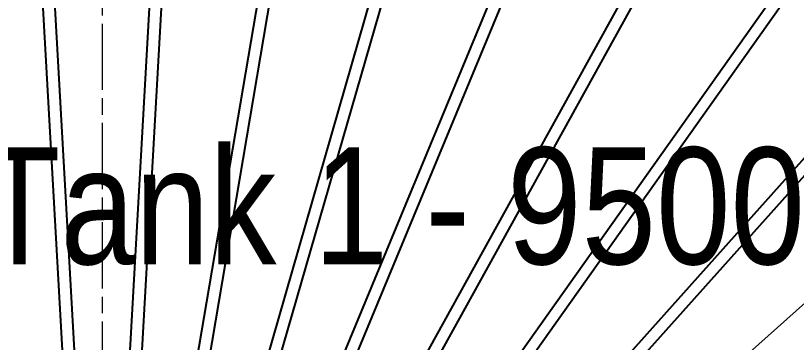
# Model space of a CAD drawing. Header units: millimetres. Extents: x 0 to 118900, y 0 to 84100.
# Drawn here: x 24197 to 30877, y 23997 to 26795 of the extents above; entities that cross this region are included whole.
import ezdxf

# ---------------------------------------------------------------- set-up
doc = ezdxf.new("R2010")
doc.units = ezdxf.units.MM
doc.header["$LTSCALE"] = 100
doc.linetypes.add('CHAIN', pattern=[0.3543, 0.2362, -0.0295, 0.0591, -0.0295])
doc.layers.add('4003-AREA-04.1_F-Foundation', color=7, linetype='Continuous', lineweight=25, true_color=0xadadad)
doc.layers.add('P_BioGas (BG)', color=94, linetype='Continuous', lineweight=18, true_color=0x008100)
for name, color, linetype, lineweight in [('4003-AREA-04.1_T-Tank', 7, 'Continuous', 25), ('4003-AREA-04.1_T-Tank_Annotation', 7, 'Continuous', 25), ('Center Mark', 7, 'Continuous', 18), ('Visible', 7, 'Continuous', 25)]:
    doc.layers.add(name, color=color, linetype=linetype, lineweight=lineweight)
doc.styles.add('Text Style173', font='')
doc.styles.get('Text Style173').set_extended_font_data('Bahnschrift SemiLight Condensed')

msp = doc.modelspace()

# ---------------------------------------------------------------- linework, layer by layer
at = {"layer": '4003-AREA-04.1_F-Foundation'}
msp.add_circle((24937.91, 18779.59), 12250, dxfattribs=at)
at = {"layer": '4003-AREA-04.1_T-Tank'}
msp.add_circle((24937.91, 18779.59), 11950, dxfattribs=at)
at = {"layer": 'Center Mark', "linetype": 'CHAIN', "ltscale": 23.990969}
msp.add_line((24937.91, 31825.59), (24937.91, 5733.59), dxfattribs=at)
at = {"layer": 'P_BioGas (BG)'}
msp.add_line((31742.33, 25044.04), (30041.82, 23524.23), dxfattribs=at)
at = {"layer": 'Visible'}
for p, q in [((24720.9, 21749.63), (24217.39, 30707.96)), ((24317.23, 30713.57), (24818.78, 21790.17)), ((25056.77, 21790.28), (25557.47, 30713.63)), ((25657.31, 30708.02), (25154.65, 21749.74)), ((25376.12, 21658), (26889.76, 30569.22)), ((26988.35, 30552.47), (25470.88, 21618.75)), ((25678.87, 21532.6), (28197.51, 30276.55)), ((28293.6, 30248.87), (25771.84, 21494.09)), ((25973.44, 21410.59), (29464.26, 29839.3)), ((29556.65, 29801.04), (26065.83, 21372.32)), ((26267.43, 21288.81), (30674.1, 29262.97)), ((30761.62, 29214.6), (26360.4, 21250.3)), ((26568.37, 21164.16), (31811.8, 28554.8)), ((31893.35, 28496.94), (26663.14, 21124.9)), ((26884.59, 21033.17), (32863.05, 27723.71)), ((32937.62, 27657.07), (26982.47, 20992.63))]:
    msp.add_line(p, q, dxfattribs=at)
msp.add_arc((24937.91, 18779.59), 12796, 45.675698, 314.324302, dxfattribs=at)

# ---------------------------------------------------------------- texts
at = {"layer": '4003-AREA-04.1_T-Tank_Annotation', "insert": (19298.11, 24364.79), "char_height": 1000, "attachment_point": 7, "style": 'Text Style173'}
msp.add_mtext('Digester Tank 1 - 9500m³', dxfattribs=at)

doc.saveas('drawing.dxf')
